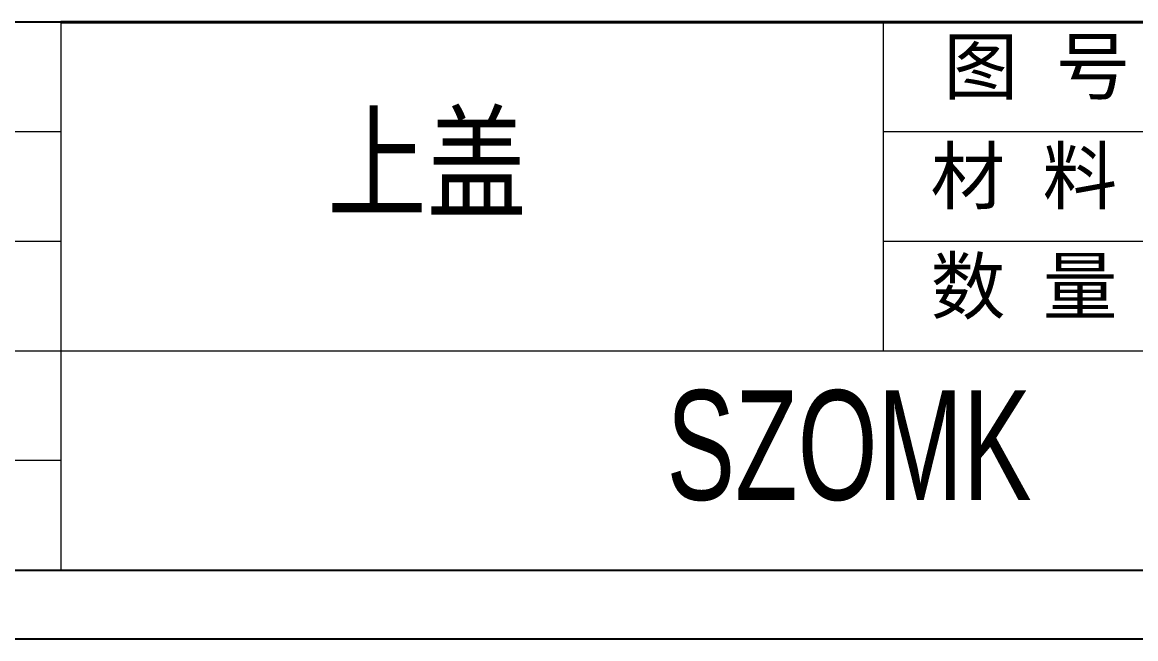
# Model space of a CAD drawing. Header units: inches. Extents: x 2944 to 3646, y 1129 to 1377.
# Drawn here: x 3144.1 to 3240.3, y 1128.8 to 1182 of the extents above; entities that cross this region are included whole.
import ezdxf

# ---------------------------------------------------------------- set-up
doc = ezdxf.new("R2010")
doc.units = ezdxf.units.IN
doc.header["$LTSCALE"] = 15
doc.layers.add('文字', color=81, linetype='Continuous')
doc.layers.add('粗实线', color=7, linetype='Continuous', lineweight=30)
doc.layers.add('细实线', color=3, linetype='Continuous', lineweight=9)
doc.styles.get("Standard").update_dxf_attribs({"font": 'txt', "bigfont": 'gbcbig.shx'})
doc.styles.add('宋体', font='', dxfattribs={"width": 0.8, "height": 3.5})
doc.styles.add('长仿宋', font='', dxfattribs={"width": 0.7, "height": 4})
doc.styles.get('宋体').set_extended_font_data('SimSun')
doc.styles.get('长仿宋').set_extended_font_data('SimSun')

msp = doc.modelspace()

# ---------------------------------------------------------------- linework, layer by layer
for p, q in [((3147.473, 1182.013), (3076.479, 1182.013)), ((2953.049, 1134.683), (3289.462, 1134.683)), ((2943.956, 1128.767), (3295.379, 1128.767))]:
    msp.add_line(p, q)
at = {"layer": '粗实线', "color": 7, "lineweight": 40}
msp.add_line((3289.462, 1182.013), (3147.473, 1182.013), dxfattribs=at)
at = {"layer": '细实线', "color": 7}
for p, q in [((3147.473, 1182.013), (3147.473, 1134.683)), ((3218.468, 1182.013), (3218.468, 1153.615)), ((3147.473, 1172.547), (3076.479, 1172.547)), ((3289.462, 1172.547), (3218.468, 1172.547)), ((3147.473, 1163.081), (3076.479, 1163.081)), ((3289.462, 1163.081), (3218.468, 1163.081)), ((3289.462, 1153.615), (3076.479, 1153.615)), ((3147.473, 1144.149), (3076.479, 1144.149))]:
    msp.add_line(p, q, dxfattribs=at)

# ---------------------------------------------------------------- texts
at = {"layer": '文字', "color": 0, "insert": (3170.452, 1173.841), "char_height": 7.8883, "width": 100.84872, "attachment_point": 1, "style": '宋体'}
msp.add_mtext('上盖', dxfattribs=at)
at = {"layer": '粗实线', "insert": (3199.767, 1150.226), "char_height": 9.46593, "width": 106.151, "attachment_point": 1, "style": '长仿宋'}
msp.add_mtext('{\\fSTXinwei|b0|i0|c134|p2;SZOMK}', dxfattribs=at)
at = {"layer": '细实线', "color": 7, "char_height": 4.73296, "attachment_point": 1}
for s, insert, width in [('{\\fSimSun|b0|i0|c134|p54;图 号}', (3223.672, 1180.576), 23.66482), ('{\\fSimSun|b0|i0|c134|p54;材 料   }', (3222.55, 1171.11), 23.66482), ('{\\fSimSun|b0|i0|c134|p54;数 量}', (3222.573, 1161.597), 21.38413)]:
    msp.add_mtext(s, dxfattribs=dict(at, insert=insert, width=width))

doc.saveas('drawing.dxf')
